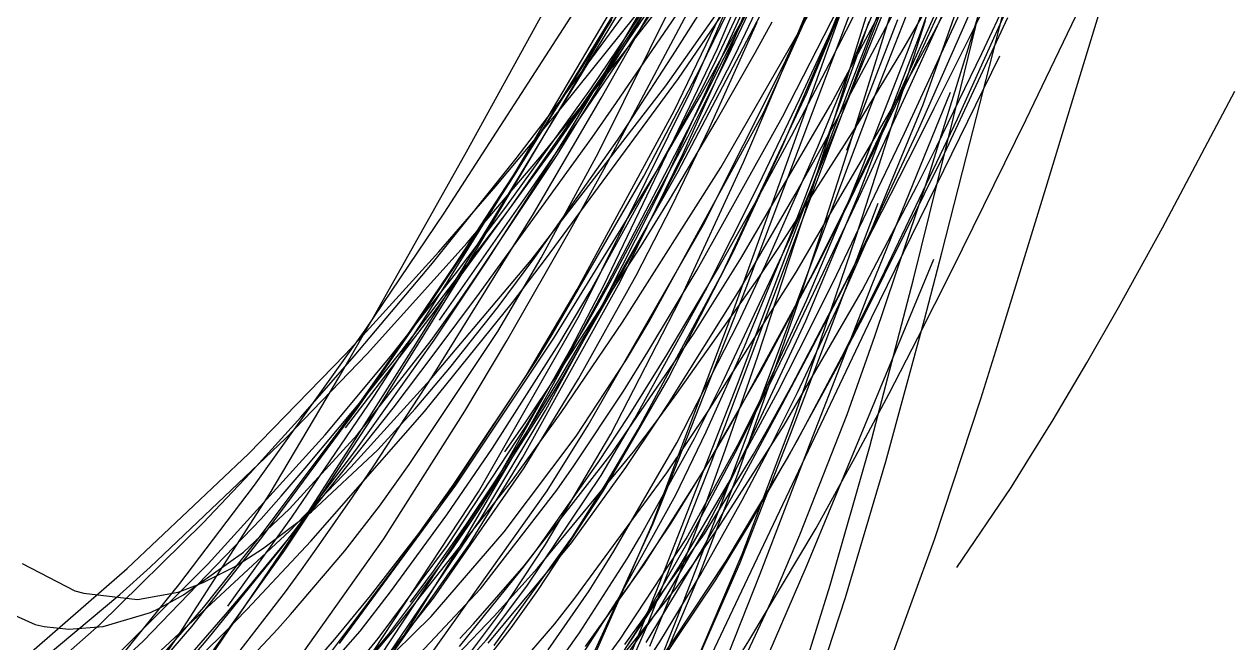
# Model space of a CAD drawing. Header units: metres. Extents: x -233 to 379, y -58 to 1087.
# Drawn here: x -144.1 to -72.3, y 270.5 to 307.2 of the extents above; entities that cross this region are included whole.
import ezdxf

# ---------------------------------------------------------------- set-up
doc = ezdxf.new("R2010")
doc.units = ezdxf.units.M

msp = doc.modelspace()

# ---------------------------------------------------------------- linework, layer by layer
for p, q in [((-102.124, 305.936, -1302.151), (-95.747, 321.496, -1303.21)), ((-103.041, 305.087, -1307.855), (-96.605, 318.847, -1309.596)), ((-94.964, 303.847, -1301.233), (-89.013, 319.163, -1300.561)), ((-109.426, 306.875, -1317.447), (-102.631, 318.271, -1316.03)), ((-96.228, 304.865, -1303.145), (-91.125, 318.174, -1302.812)), ((-93.947, 306.164, -1299.555), (-89.268, 318.164, -1298.96)), ((-90.766, 302.409, -1296.696), (-85.141, 318.189, -1296.6)), ((-109.797, 304.062, -1312.079), (-102.864, 315.923, -1312.406)), ((-103.973, 302.961, -1318.122), (-96.888, 315.767, -1316.682)), ((-101.92, 305.356, -1293.809), (-97.039, 315.667, -1296.301)), ((-101.94, 306.126, -1295.533), (-97.633, 315.255, -1297.817)), ((-93.94, 302.117, -1299.704), (-88.706, 315.488, -1299.006)), ((-90.135, 306.681, -1291.821), (-85.723, 315.067, -1292.125)), ((-108.169, 306.42, -1293.405), (-103.414, 314.537, -1294.931)), ((-97.664, 303.083, -1303.469), (-93.013, 314.355, -1305.013)), ((-94.806, 301.029, -1300.828), (-90.629, 314.346, -1300.157)), ((-91.559, 305.878, -1294.039), (-88.276, 314.853, -1293.746)), ((-88.078, 305.702, -1297.641), (-85.422, 314.509, -1297.053)), ((-83.454, 303.99, -1293.891), (-78.498, 314.334, -1294.43)), ((-109.879, 302.771, -1306.97), (-103.555, 314.013, -1307.828)), ((-97.03, 304.774, -1301.565), (-93.335, 313.841, -1302.774)), ((-92.025, 305.546, -1291.595), (-87.03, 314.168, -1291.905)), ((-99.005, 304.813, -1301.829), (-95.289, 312.978, -1301.764)), ((-94.82, 305.459, -1304.774), (-92.355, 313.401, -1304.599)), ((-90.921, 306.643, -1295.494), (-88.511, 313.349, -1295.2)), ((-109.728, 303.667, -1314.363), (-103.769, 312.483, -1314.526)), ((-102.968, 305.737, -1301.973), (-100.285, 312.125, -1302.321)), ((-92.371, 302.613, -1296.796), (-87.885, 312.598, -1296.582)), ((-112.15, 302.308, -1320.37), (-104.567, 311.781, -1320.872)), ((-111.977, 303.067, -1316.783), (-105.868, 311.389, -1316.955)), ((-105.285, 303.943, -1314.797), (-99.829, 311.95, -1315.373)), ((-97.937, 307.054, -1303.93), (-95.289, 312.004, -1303.561)), ((-91.595, 303.999, -1292.722), (-88.179, 311.49, -1292.887)), ((-87.268, 305.429, -1293.338), (-84.502, 311.363, -1293.273)), ((-117.881, 299.586, -1318.922), (-111.805, 310.648, -1319.193)), ((-111.522, 303.499, -1308.915), (-107.125, 311.276, -1309.281)), ((-110.064, 299.507, -1298.321), (-104.534, 310.627, -1301.198)), ((-108.98, 302.516, -1317.819), (-103.223, 310.913, -1318.515)), ((-105.537, 302.029, -1306.743), (-101.083, 311.283, -1308.224)), ((-96.318, 304.847, -1288.687), (-93.373, 310.65, -1288.827)), ((-110.501, 303.34, -1316.464), (-105.651, 310.516, -1316.654)), ((-97.01, 299.891, -1299.909), (-92.859, 309.953, -1299.187)), ((-96.247, 302.399, -1290.594), (-92.022, 310.282, -1290.76)), ((-88.713, 301.55, -1300.774), (-84.689, 310.517, -1300.576)), ((-110.19, 303.355, -1318.412), (-105.179, 309.77, -1318.565)), ((-109.6, 304.376, -1317.303), (-106.401, 309.274, -1317.434)), ((-106.282, 297.451, -1299.689), (-100.678, 309.682, -1300.783)), ((-106.046, 303.512, -1316.739), (-101.83, 309.486, -1317.412)), ((-104.552, 303.222, -1300.222), (-101.82, 309.519, -1300.378)), ((-104.03, 304.5, -1300.866), (-101.695, 309.265, -1302.049)), ((-96.193, 300.964, -1289.202), (-91.569, 309.625, -1289.772)), ((-90.103, 302.189, -1295.069), (-86.339, 309.728, -1295.554)), ((-88.955, 301.628, -1303.487), (-87.116, 309.147, -1303.341)), ((-109.29, 304.714, -1314.67), (-106.59, 308.704, -1315.208)), ((-104.349, 301.679, -1306.932), (-100.796, 308.733, -1307.504)), ((-99.361, 303.818, -1291.477), (-97.306, 308.796, -1291.42)), ((-91.022, 300.956, -1296.391), (-87.605, 308.69, -1296.577)), ((-90.223, 306.391, -1295.206), (-89.196, 308.662, -1295.222)), ((-81.88, 302.703, -1296.396), (-80.048, 308.67, -1296.552)), ((-119.205, 295.947, -1312.715), (-111.5, 307.864, -1313.612)), ((-115.526, 297.46, -1312.681), (-109.382, 307.834, -1313.31)), ((-108.633, 300.57, -1305.403), (-104.454, 308.406, -1306.201)), ((-105.306, 298.437, -1306.85), (-100.426, 307.728, -1308.297)), ((-100.245, 301.917, -1306.465), (-97.474, 308.062, -1306.968)), ((-99.498, 297.158, -1302.414), (-95.581, 308.005, -1302.197)), ((-99.112, 301.667, -1288.297), (-95.805, 308.125, -1288.543)), ((-96.22, 300.225, -1299.579), (-92.924, 308.388, -1299.296)), ((-91.874, 300.703, -1295.506), (-88.585, 307.813, -1295.392)), ((-88.181, 299.34, -1296.922), (-86.023, 307.752, -1297.376)), ((-115.133, 298.047, -1312.542), (-109.241, 307.431, -1313.235)), ((-113.271, 301.05, -1312.708), (-109.203, 307.651, -1313.159)), ((-105.458, 305.575, -1292.196), (-104.121, 307.694, -1292.742)), ((-103.443, 301.022, -1301.281), (-100.621, 307.286, -1301.837)), ((-102.779, 298.665, -1304.284), (-97.937, 307.054, -1303.93)), ((-100.707, 305.52, -1310.614), (-99.723, 307.303, -1310.376)), ((-98.096, 302.702, -1295.082), (-95.881, 307.483, -1295.037)), ((-94.842, 304.862, -1293.858), (-93.971, 307.334, -1293.816)), ((-94.431, 301.874, -1294.104), (-92.264, 307.45, -1294.063)), ((-93.389, 298.762, -1301.371), (-90.625, 307.387, -1301.144)), ((-89.494, 299.488, -1299.028), (-85.727, 307.577, -1299.081)), ((-114.945, 297.785, -1318.002), (-109.426, 306.875, -1317.447)), ((-112.484, 299.442, -1291.841), (-108.169, 306.42, -1293.405)), ((-94.549, 297.186, -1295.562), (-90.921, 306.643, -1295.494)), ((-92.433, 302.474, -1291.603), (-90.135, 306.681, -1291.821)), ((-91.588, 303.378, -1295.166), (-90.223, 306.391, -1295.206)), ((-109.729, 291.671, -1300.687), (-102.968, 305.737, -1301.973)), ((-108.213, 301.342, -1291.027), (-105.458, 305.575, -1292.196)), ((-105.017, 299.504, -1301.527), (-102.124, 305.936, -1302.151)), ((-102.563, 304.837, -1295.187), (-101.94, 306.126, -1295.533)), ((-99.867, 290.404, -1300.281), (-93.947, 306.164, -1299.555)), ((-94.651, 301.208, -1291.37), (-92.025, 305.546, -1291.595)), ((-94.339, 298.738, -1294.045), (-91.559, 305.878, -1294.039)), ((-90.448, 298.12, -1297.927), (-88.078, 305.702, -1297.641)), ((-106.503, 296.406, -1291.192), (-101.92, 305.356, -1293.809)), ((-104.728, 300.492, -1293.935), (-102.563, 304.837, -1295.187)), ((-103.932, 303.279, -1307.581), (-103.041, 305.087, -1307.855)), ((-103.048, 301.414, -1311.094), (-100.707, 305.52, -1310.614)), ((-101.268, 291.525, -1303.318), (-96.228, 304.865, -1303.145)), ((-96.971, 303.584, -1288.646), (-96.318, 304.847, -1288.687)), ((-95.595, 302.76, -1293.873), (-94.842, 304.862, -1293.858)), ((-95.519, 303.21, -1304.785), (-94.82, 305.459, -1304.774)), ((-93.819, 289.733, -1299.593), (-86.206, 305.292, -1298.723)), ((-89.943, 299.927, -1293.288), (-87.268, 305.429, -1293.338)), ((-115.337, 296.169, -1316.73), (-109.6, 304.376, -1317.303)), ((-112.634, 299.89, -1313.829), (-109.29, 304.714, -1314.67)), ((-107.341, 298.156, -1299.085), (-104.03, 304.5, -1300.866)), ((-103.824, 295.248, -1301.668), (-99.005, 304.813, -1301.829)), ((-99.14, 299.9, -1300.787), (-97.03, 304.774, -1301.565)), ((-118.151, 292.337, -1307.729), (-111.522, 303.499, -1308.915)), ((-114.042, 293.174, -1314.934), (-106.046, 303.512, -1316.739)), ((-113.186, 293.223, -1313.278), (-105.285, 303.943, -1314.797)), ((-111.946, 300.529, -1311.893), (-109.797, 304.062, -1312.079)), ((-111.07, 301.697, -1314.276), (-109.728, 303.667, -1314.363)), ((-100.747, 300.551, -1291.466), (-99.361, 303.818, -1291.477)), ((-100.315, 289.695, -1301.803), (-94.964, 303.847, -1301.233)), ((-98.573, 300.544, -1288.521), (-96.971, 303.584, -1288.646)), ((-95.07, 296.784, -1292.403), (-91.595, 303.999, -1292.722)), ((-84.647, 301.514, -1293.741), (-83.454, 303.99, -1293.891)), ((-115.548, 296.318, -1315.99), (-110.501, 303.34, -1316.464)), ((-114.934, 299.191, -1316.533), (-111.977, 303.067, -1316.783)), ((-113.905, 295.908, -1306.124), (-109.879, 302.771, -1306.97)), ((-113.524, 299.256, -1318.153), (-110.19, 303.355, -1318.412)), ((-111.172, 289.892, -1299.475), (-104.552, 303.222, -1300.222)), ((-110.54, 291.313, -1305.199), (-103.932, 303.279, -1307.581)), ((-106.536, 298.527, -1318.421), (-103.973, 302.961, -1318.122)), ((-102.668, 292.414, -1301.483), (-97.664, 303.083, -1303.469)), ((-100.512, 297.659, -1295.006), (-98.096, 302.702, -1295.082)), ((-96.732, 299.659, -1293.856), (-95.595, 302.76, -1293.873)), ((-96.517, 300.016, -1304.758), (-95.519, 303.21, -1304.785)), ((-94.596, 296.822, -1295.01), (-91.588, 303.378, -1295.166)), ((-93.796, 291.718, -1300.168), (-89.143, 303.135, -1299.776)), ((-83.464, 297.491, -1296.157), (-81.88, 302.703, -1296.396)), ((-76.546, 295.093, -1300.923), (-72.245, 303.193, -1301.391)), ((-116.13, 297.566, -1319.862), (-112.15, 302.308, -1320.37)), ((-111.31, 291.42, -1304.516), (-105.537, 302.029, -1306.743)), ((-110.421, 300.449, -1317.585), (-108.98, 302.516, -1317.819)), ((-101.59, 293.259, -1290.167), (-96.247, 302.399, -1290.594)), ((-98.3, 292.443, -1290.851), (-92.433, 302.474, -1291.603)), ((-96.449, 295.507, -1300.05), (-93.94, 302.117, -1299.704)), ((-94.937, 297.189, -1296.769), (-92.371, 302.613, -1296.796)), ((-94.187, 294.105, -1296.719), (-90.766, 302.409, -1296.696)), ((-91.139, 300.119, -1294.921), (-90.103, 302.189, -1295.069)), ((-114.219, 297.116, -1313.953), (-111.07, 301.697, -1314.276)), ((-108.914, 300.281, -1290.725), (-108.213, 301.342, -1291.027)), ((-107.03, 289.524, -1304.568), (-100.245, 301.917, -1306.465)), ((-105.89, 298.659, -1306.633), (-104.349, 301.679, -1306.932)), ((-105.828, 296.739, -1311.544), (-103.048, 301.414, -1311.094)), ((-104.182, 292.585, -1287.735), (-99.112, 301.667, -1288.297)), ((-95.3, 299.696, -1294.092), (-94.431, 301.874, -1294.104)), ((-93.24, 292.096, -1300.537), (-88.713, 301.55, -1300.774)), ((-91.329, 292.04, -1303.412), (-88.955, 301.628, -1303.487)), ((-89.06, 292.56, -1293.084), (-84.647, 301.514, -1293.741)), ((-114.295, 299.42, -1312.562), (-113.271, 301.05, -1312.708)), ((-113.55, 297.947, -1311.725), (-111.946, 300.529, -1311.893)), ((-109.705, 298.596, -1305.167), (-108.633, 300.57, -1305.403)), ((-105.67, 296.402, -1300.775), (-103.443, 301.022, -1301.281)), ((-101.426, 298.978, -1291.447), (-100.747, 300.551, -1291.466)), ((-100.581, 296.845, -1288.328), (-98.573, 300.544, -1288.521)), ((-99.332, 293.924, -1290.86), (-94.651, 301.208, -1291.37)), ((-96.992, 299.503, -1289.09), (-96.193, 300.964, -1289.202)), ((-96.526, 295.663, -1301.058), (-94.806, 301.029, -1300.828)), ((-95.895, 292.31, -1295.48), (-91.874, 300.703, -1295.506)), ((-93.445, 295.757, -1296.164), (-91.022, 300.956, -1296.391)), ((-119.851, 289.997, -1311.396), (-112.634, 299.89, -1313.829)), ((-117.117, 291.199, -1315.968), (-110.421, 300.449, -1317.585)), ((-113.82, 293.322, -1288.572), (-108.914, 300.281, -1290.725)), ((-109.368, 291.82, -1291.101), (-104.728, 300.492, -1293.935)), ((-102.05, 293.634, -1299.623), (-99.14, 299.9, -1300.787)), ((-100.102, 292.934, -1300.148), (-97.01, 299.891, -1299.909)), ((-97.618, 296.524, -1304.672), (-96.517, 300.016, -1304.758)), ((-97.461, 297.259, -1299.62), (-96.22, 300.225, -1299.579)), ((-95.787, 290.988, -1294.161), (-91.139, 300.119, -1294.921)), ((-91.107, 297.596, -1293.242), (-89.943, 299.927, -1293.288)), ((-123.35, 289.872, -1318.093), (-117.881, 299.586, -1318.922)), ((-119.897, 292.985, -1315.806), (-114.934, 299.191, -1316.533)), ((-118.53, 292.932, -1311.724), (-114.295, 299.42, -1312.562)), ((-117.835, 294.185, -1317.614), (-113.524, 299.256, -1318.153)), ((-117.264, 292.251, -1289.98), (-112.484, 299.442, -1291.841)), ((-113.454, 293.306, -1296.476), (-110.064, 299.507, -1298.321)), ((-108.753, 291.878, -1300.596), (-105.017, 299.504, -1301.527)), ((-98.357, 297.055, -1288.882), (-96.992, 299.503, -1289.09)), ((-97.756, 296.941, -1293.805), (-96.732, 299.659, -1293.856)), ((-94.245, 289.923, -1298.512), (-89.494, 299.488, -1299.028)), ((-89.657, 293.593, -1296.518), (-88.181, 299.34, -1296.922)), ((-112.694, 288.545, -1318.493), (-106.536, 298.527, -1318.421)), ((-111.7, 294.987, -1304.672), (-109.705, 298.596, -1305.167)), ((-110.825, 288.714, -1304.874), (-105.306, 298.437, -1306.85)), ((-109.468, 291.821, -1305.785), (-105.89, 298.659, -1306.633)), ((-108.614, 289.477, -1304.35), (-102.779, 298.665, -1304.284)), ((-105.211, 290.793, -1291.135), (-101.426, 298.978, -1291.447)), ((-95.066, 296.928, -1294.022), (-94.339, 298.738, -1294.045)), ((-94.747, 294.593, -1301.389), (-93.389, 298.762, -1301.371)), ((-117.42, 293.758, -1318.107), (-114.945, 297.785, -1318.002)), ((-117.188, 294.872, -1312.211), (-115.133, 298.047, -1312.542)), ((-116.628, 293.161, -1311.325), (-113.55, 297.947, -1311.725)), ((-112.795, 288.746, -1296.003), (-107.341, 298.156, -1299.085)), ((-103.689, 291.367, -1294.733), (-100.512, 297.659, -1295.006)), ((-93.626, 288.645, -1297.968), (-90.448, 298.12, -1297.927)), ((-120.05, 290.199, -1311.883), (-115.526, 297.46, -1312.681)), ((-119.526, 293.662, -1319.283), (-116.13, 297.566, -1319.862)), ((-119.473, 289.611, -1313.074), (-114.219, 297.116, -1313.953)), ((-110.173, 289.765, -1298.803), (-106.282, 297.451, -1299.689)), ((-102, 290.233, -1302.505), (-99.498, 297.158, -1302.414)), ((-101.663, 291.387, -1288.31), (-98.357, 297.055, -1288.882)), ((-98.697, 294.383, -1299.62), (-97.461, 297.259, -1299.62)), ((-98.692, 294.519, -1293.73), (-97.756, 296.941, -1293.805)), ((-97.731, 289.565, -1295.35), (-94.549, 297.186, -1295.562)), ((-97.695, 290.764, -1293.804), (-95.066, 296.928, -1294.022)), ((-95.731, 295.549, -1296.744), (-94.937, 297.189, -1296.769)), ((-94.388, 291.357, -1293.011), (-91.107, 297.596, -1293.242)), ((-86.445, 287.78, -1295.438), (-83.464, 297.491, -1296.157)), ((-118.531, 292.348, -1315.608), (-115.548, 296.318, -1315.99)), ((-107.797, 292.252, -1300.246), (-105.67, 296.402, -1300.775)), ((-107.602, 294.334, -1290.545), (-106.503, 296.406, -1291.192)), ((-107.527, 293.967, -1311.77), (-105.828, 296.739, -1311.544)), ((-102.968, 292.615, -1288.054), (-100.581, 296.845, -1288.328)), ((-100.586, 287.472, -1304.128), (-97.618, 296.524, -1304.672)), ((-98.631, 282.828, -1301.36), (-93.431, 296.555, -1300.627)), ((-98.611, 288.383, -1294.699), (-94.596, 296.822, -1295.01)), ((-95.859, 295.185, -1292.319), (-95.07, 296.784, -1292.403)), ((-123.896, 289.008, -1311.841), (-119.205, 295.947, -1312.715)), ((-121.754, 287.752, -1315.697), (-115.337, 296.169, -1316.73)), ((-119.926, 286.238, -1304.404), (-113.905, 295.908, -1306.124)), ((-98.376, 290.053, -1301.264), (-96.526, 295.663, -1301.058)), ((-97.886, 291.671, -1300.252), (-96.449, 295.507, -1300.05)), ((-96.293, 294.403, -1296.721), (-95.731, 295.549, -1296.744)), ((-94.938, 292.675, -1295.993), (-93.445, 295.757, -1296.164)), ((-120.378, 290.089, -1311.573), (-117.188, 294.872, -1312.211)), ((-115.49, 288.384, -1303.565), (-111.7, 294.987, -1304.672)), ((-110.661, 283.379, -1301.045), (-103.824, 295.248, -1301.668)), ((-96.981, 292.959, -1292.187), (-95.859, 295.185, -1292.319)), ((-79.167, 290.353, -1300.579), (-76.546, 295.093, -1300.923)), ((-123.788, 287.607, -1316.503), (-117.835, 294.185, -1317.614)), ((-109.134, 291.52, -1289.628), (-107.602, 294.334, -1290.545)), ((-102.697, 285.864, -1299.304), (-98.697, 294.383, -1299.62)), ((-101.375, 288.036, -1293.359), (-98.692, 294.519, -1293.73)), ((-97.755, 285.773, -1301.139), (-94.747, 294.593, -1301.389)), ((-97.303, 292.379, -1296.665), (-96.293, 294.403, -1296.721)), ((-95.75, 290.558, -1296.724), (-94.187, 294.105, -1296.719)), ((-124.031, 288.702, -1318.289), (-119.526, 293.662, -1319.283)), ((-119.798, 289.927, -1318.106), (-117.42, 293.758, -1318.107)), ((-116, 290.397, -1287.619), (-113.82, 293.322, -1288.572)), ((-112.47, 286.375, -1312.17), (-107.527, 293.967, -1311.77)), ((-105.91, 286.122, -1297.981), (-102.05, 293.634, -1299.623)), ((-100.479, 292.193, -1290.724), (-99.332, 293.924, -1290.86)), ((-90.681, 289.647, -1296.199), (-89.657, 293.593, -1296.518)), ((-124.55, 287.458, -1314.841), (-119.897, 292.985, -1315.806)), ((-121.219, 288.956, -1311.07), (-118.53, 292.932, -1311.724)), ((-120.042, 286.067, -1313.295), (-114.042, 293.174, -1314.934)), ((-119.804, 288.425, -1310.832), (-116.628, 293.161, -1311.325)), ((-116.022, 288.932, -1295.06), (-113.454, 293.306, -1296.476)), ((-115.154, 290.655, -1312.829), (-113.186, 293.223, -1313.278)), ((-105.978, 287.555, -1287.654), (-102.968, 292.615, -1288.054)), ((-104.356, 288.825, -1289.89), (-101.59, 293.259, -1290.167)), ((-101.747, 289.416, -1300.191), (-100.102, 292.934, -1300.148)), ((-100.402, 286.547, -1291.718), (-96.981, 292.959, -1292.187)), ((-98.548, 285.769, -1295.484), (-94.938, 292.675, -1295.993)), ((-96.118, 278.756, -1303.472), (-90.133, 293.224, -1302.261)), ((-123.391, 283.965, -1306.389), (-118.151, 292.337, -1307.729)), ((-122.401, 287.442, -1314.988), (-118.531, 292.348, -1315.608)), ((-118.479, 290.493, -1289.498), (-117.264, 292.251, -1289.98)), ((-111.219, 286.123, -1299.319), (-107.797, 292.252, -1300.246)), ((-107.691, 283.142, -1299.335), (-102.668, 292.414, -1301.483)), ((-107.105, 287.715, -1287.355), (-104.182, 292.585, -1287.735)), ((-105.38, 285.254, -1290.074), (-100.479, 292.193, -1290.724)), ((-103.535, 284.197, -1290.052), (-98.3, 292.443, -1290.851)), ((-101.608, 284.434, -1296.259), (-97.303, 292.379, -1296.665)), ((-97.529, 289.003, -1295.436), (-95.895, 292.31, -1295.48)), ((-95.594, 287.431, -1300.283), (-93.24, 292.096, -1300.537)), ((-93.927, 282.101, -1303.043), (-91.329, 292.04, -1303.412)), ((-91.085, 288.549, -1292.758), (-89.06, 292.56, -1293.084)), ((-119.793, 287.606, -1315.186), (-117.117, 291.199, -1315.968)), ((-114.539, 281.471, -1298.959), (-108.753, 291.878, -1300.596)), ((-114.321, 286.332, -1303.292), (-111.31, 291.42, -1304.516)), ((-112.716, 285.821, -1304.881), (-109.468, 291.821, -1305.785)), ((-112.394, 288.178, -1304.491), (-110.54, 291.313, -1305.199)), ((-112.245, 286.111, -1287.736), (-109.134, 291.52, -1289.628)), ((-111.661, 287.94, -1300.269), (-109.729, 291.671, -1300.687)), ((-110.671, 289.48, -1290.29), (-109.368, 291.82, -1291.101)), ((-107.887, 283.762, -1294.143), (-103.689, 291.367, -1294.733)), ((-106.033, 279.412, -1303.292), (-101.268, 291.525, -1303.318)), ((-105.889, 284.663, -1287.494), (-101.663, 291.387, -1288.31)), ((-102.6, 279.08, -1300.933), (-97.886, 291.671, -1300.252)), ((-99.009, 283.37, -1292.538), (-94.388, 291.357, -1293.011)), ((-97.31, 282.706, -1300.537), (-93.796, 291.718, -1300.168)), ((-120.381, 284.182, -1311.429), (-115.154, 290.655, -1312.829)), ((-119.972, 288.397, -1288.9), (-118.479, 290.493, -1289.498)), ((-109.317, 282.845, -1290.559), (-105.211, 290.793, -1291.135)), ((-100.188, 285.377, -1293.472), (-97.695, 290.764, -1293.804)), ((-98.226, 285.319, -1296.723), (-95.75, 290.558, -1296.724)), ((-97.295, 288.077, -1293.9), (-95.787, 290.988, -1294.161)), ((-125.454, 286.209, -1317.656), (-123.35, 289.872, -1318.093)), ((-125.066, 283.221, -1309.292), (-119.851, 289.997, -1311.396)), ((-124.347, 284.379, -1310.598), (-120.378, 290.089, -1311.573)), ((-123.36, 285.089, -1311.139), (-120.05, 290.199, -1311.883)), ((-121.021, 287.97, -1318.073), (-119.798, 289.927, -1318.106)), ((-118.871, 286.782, -1286.39), (-116, 290.397, -1287.619)), ((-117.164, 279.415, -1298.529), (-111.172, 289.892, -1299.475)), ((-113.193, 284.238, -1298.061), (-110.173, 289.765, -1298.803)), ((-106.859, 277.476, -1302.496), (-102, 290.233, -1302.505)), ((-103.415, 280.976, -1300.701), (-99.867, 290.404, -1300.281)), ((-101.764, 280.469, -1301.516), (-98.376, 290.053, -1301.264)), ((-97.953, 281.076, -1300.155), (-93.819, 289.733, -1299.593)), ((-95.859, 286.807, -1298.268), (-94.245, 289.923, -1298.512)), ((-81.049, 287.064, -1300.309), (-79.167, 290.353, -1300.579)), ((-130.477, 279.817, -1310.158), (-123.896, 289.008, -1311.841)), ((-114.346, 283.288, -1287.987), (-110.671, 289.48, -1290.29)), ((-112.257, 284.131, -1304.262), (-108.614, 289.477, -1304.35)), ((-108.386, 287.269, -1304.144), (-107.03, 289.524, -1304.568)), ((-105.385, 282.319, -1300.04), (-101.747, 289.416, -1300.191)), ((-101.782, 285.812, -1301.956), (-100.315, 289.695, -1301.803)), ((-101.207, 282.099, -1294.878), (-97.731, 289.565, -1295.35)), ((-92.969, 281.22, -1295.386), (-90.681, 289.647, -1296.199)), ((-125.092, 287.558, -1318.031), (-124.031, 288.702, -1318.289)), ((-124.491, 284.297, -1310.134), (-121.219, 288.956, -1311.07)), ((-124.454, 281.889, -1309.973), (-119.804, 288.425, -1310.832)), ((-124.347, 282.817, -1287.161), (-119.972, 288.397, -1288.9)), ((-121.28, 281.041, -1292.202), (-116.022, 288.932, -1295.06)), ((-118.518, 279.811, -1317.966), (-112.694, 288.545, -1318.493)), ((-117.981, 284.196, -1302.753), (-115.49, 288.384, -1303.565)), ((-113.735, 287.199, -1295.467), (-112.795, 288.746, -1296.003)), ((-112.276, 286.264, -1304.321), (-110.825, 288.714, -1304.874)), ((-109.219, 281.722, -1289.324), (-104.356, 288.825, -1289.89)), ((-99.887, 285.77, -1294.588), (-98.611, 288.383, -1294.699)), ((-99.394, 285.346, -1295.36), (-97.529, 289.003, -1295.436)), ((-95.28, 284.011, -1297.883), (-93.626, 288.645, -1297.968)), ((-92.786, 285.251, -1292.474), (-91.085, 288.549, -1292.758)), ((-128.624, 282.576, -1315.332), (-123.788, 287.607, -1316.503)), ((-124.624, 282.299, -1317.783), (-121.021, 287.97, -1318.073)), ((-123.613, 285.416, -1315.348), (-121.754, 287.752, -1315.697)), ((-122.244, 284.384, -1314.389), (-119.793, 287.606, -1315.186)), ((-116.335, 282.008, -1302.933), (-112.394, 288.178, -1304.491)), ((-116.121, 280.068, -1299.195), (-111.661, 287.94, -1300.269)), ((-108.553, 285.399, -1287.156), (-107.105, 287.715, -1287.355)), ((-103.652, 282.967, -1292.924), (-101.375, 288.036, -1293.359)), ((-99.312, 284.256, -1293.539), (-97.295, 288.077, -1293.9)), ((-87.332, 284.935, -1295.187), (-86.445, 287.78, -1295.438)), ((-130.825, 281.677, -1316.329), (-125.092, 287.558, -1318.031)), ((-127.723, 283.839, -1314.043), (-124.55, 287.458, -1314.841)), ((-126.267, 282.792, -1314.244), (-122.401, 287.442, -1314.988)), ((-118.662, 279.812, -1292.649), (-113.735, 287.199, -1295.467)), ((-111.374, 282.719, -1303.141), (-108.386, 287.269, -1304.144)), ((-108.267, 283.894, -1287.322), (-105.978, 287.555, -1287.654)), ((-102.51, 281.897, -1303.617), (-100.586, 287.472, -1304.128)), ((-98.225, 282.487, -1299.889), (-95.594, 287.431, -1300.283)), ((-83.048, 283.696, -1300.002), (-81.049, 287.064, -1300.309)), ((-129.545, 279.334, -1316.527), (-125.454, 286.209, -1317.656)), ((-123.391, 280.964, -1303.243), (-119.926, 286.238, -1304.404)), ((-120.937, 284.342, -1285.534), (-118.871, 286.782, -1286.39)), ((-119.572, 278.344, -1301.098), (-114.321, 286.332, -1303.292)), ((-114.405, 283.516, -1312.268), (-112.47, 286.375, -1312.17)), ((-113.771, 283.812, -1303.734), (-112.276, 286.264, -1304.321)), ((-103.739, 280.765, -1291.209), (-100.402, 286.547, -1291.718)), ((-98.808, 281.42, -1297.705), (-95.859, 286.807, -1298.268)), ((-127.463, 280.816, -1314.517), (-123.613, 285.416, -1315.348)), ((-124.757, 280.869, -1311.865), (-120.042, 286.067, -1313.295)), ((-114.459, 282.687, -1304.356), (-112.716, 285.821, -1304.881)), ((-114.452, 280.83, -1298.39), (-111.219, 286.123, -1299.319)), ((-113.222, 284.467, -1287.14), (-112.245, 286.111, -1287.736)), ((-109.765, 279.456, -1296.301), (-105.91, 286.122, -1297.981)), ((-106.611, 273.472, -1302.432), (-101.782, 285.812, -1301.956)), ((-104.349, 282.577, -1299.097), (-102.697, 285.864, -1299.304)), ((-101.925, 281.726, -1294.395), (-99.887, 285.77, -1294.588)), ((-99.912, 283.295, -1295.275), (-98.548, 285.769, -1295.484)), ((-98.407, 283.914, -1301.057), (-97.755, 285.773, -1301.139)), ((-128.262, 277.911, -1309.772), (-123.36, 285.089, -1311.139)), ((-111.515, 280.956, -1286.729), (-108.553, 285.399, -1287.156)), ((-106.558, 283.646, -1289.91), (-105.38, 285.254, -1290.074)), ((-102.345, 279.904, -1295.193), (-99.394, 285.346, -1295.36)), ((-101.682, 282.344, -1293.229), (-100.188, 285.377, -1293.472)), ((-99.768, 282.227, -1296.718), (-98.226, 285.319, -1296.723)), ((-94.792, 281.468, -1292.13), (-92.786, 285.251, -1292.474)), ((-90.083, 276.58, -1294.285), (-87.332, 284.935, -1295.187)), ((-130.239, 276.649, -1308.141), (-124.491, 284.297, -1310.134)), ((-130.03, 276.704, -1308.88), (-124.347, 284.379, -1310.598)), ((-127.127, 278.217, -1312.548), (-122.244, 284.384, -1314.389)), ((-127.126, 276.492, -1309.29), (-120.381, 284.182, -1311.429)), ((-123.151, 281.912, -1284.658), (-120.937, 284.342, -1285.534)), ((-122.786, 276.632, -1300.995), (-117.981, 284.196, -1302.753)), ((-117.202, 278.256, -1284.737), (-113.222, 284.467, -1287.14)), ((-117.039, 277.786, -1297.063), (-113.193, 284.238, -1298.061)), ((-115.141, 280.111, -1304.131), (-112.257, 284.131, -1304.262)), ((-106.538, 283.663, -1287.364), (-105.889, 284.663, -1287.494)), ((-105.99, 280.532, -1289.653), (-103.535, 284.197, -1290.052)), ((-102.339, 283.14, -1296.179), (-101.608, 284.434, -1296.259)), ((-101.02, 281.092, -1293.228), (-99.312, 284.256, -1293.539)), ((-98.091, 276.863, -1297.556), (-95.28, 284.011, -1297.883)), ((-129.809, 281.527, -1313.458), (-127.723, 283.839, -1314.043)), ((-127.325, 277.967, -1305.176), (-123.391, 283.965, -1306.389)), ((-118.998, 276.23, -1285.127), (-114.346, 283.288, -1287.987)), ((-116.122, 280.128, -1302.778), (-113.771, 283.812, -1303.734)), ((-115.603, 281.78, -1312.311), (-114.405, 283.516, -1312.268)), ((-113.081, 279.481, -1300.755), (-110.661, 283.379, -1301.045)), ((-110.058, 281.15, -1287.049), (-108.267, 283.894, -1287.322)), ((-109.888, 280.377, -1293.808), (-107.887, 283.762, -1294.143)), ((-108.415, 280.868, -1286.982), (-106.538, 283.663, -1287.364)), ((-107.953, 281.789, -1289.713), (-106.558, 283.646, -1289.91)), ((-102.836, 277.423, -1292.08), (-99.009, 283.37, -1292.538)), ((-101.51, 275.72, -1300.449), (-98.407, 283.914, -1301.057)), ((-100.845, 281.653, -1295.127), (-99.912, 283.295, -1295.275)), ((-84.537, 281.27, -1299.765), (-83.048, 283.696, -1300.002)), ((-136.675, 274.936, -1312.74), (-128.624, 282.576, -1315.332)), ((-133.214, 275.145, -1312.571), (-126.267, 282.792, -1314.244)), ((-128.382, 278.396, -1285.639), (-124.347, 282.817, -1287.161)), ((-115.638, 277.032, -1301.601), (-111.374, 282.719, -1303.141)), ((-115.342, 281.123, -1304.081), (-114.459, 282.687, -1304.356)), ((-113.184, 276.279, -1289.862), (-109.317, 282.845, -1290.559)), ((-109.573, 279.944, -1298.518), (-107.691, 283.142, -1299.335)), ((-107.593, 276.728, -1298.534), (-104.349, 282.577, -1299.097)), ((-105.451, 279.244, -1292.517), (-103.652, 282.967, -1292.924)), ((-103.165, 281.71, -1296.083), (-102.339, 283.14, -1296.179)), ((-101.643, 275.152, -1301.761), (-98.631, 282.828, -1301.36)), ((-100.447, 274.54, -1300.928), (-97.31, 282.706, -1300.537)), ((-128.904, 276.031, -1309.03), (-124.454, 281.889, -1309.973)), ((-127.885, 277.278, -1317.327), (-124.624, 282.299, -1317.783)), ((-127.088, 278.231, -1283.279), (-123.151, 281.912, -1284.658)), ((-119.043, 278.047, -1301.843), (-116.335, 282.008, -1302.933)), ((-109.125, 275.896, -1299.644), (-105.385, 282.319, -1300.04)), ((-104.825, 276.634, -1292.607), (-101.682, 282.344, -1293.229)), ((-104.147, 277.401, -1303.093), (-102.51, 281.897, -1303.617)), ((-102.27, 279.948, -1294.703), (-101.207, 282.099, -1294.878)), ((-101.505, 278.917, -1296.709), (-99.768, 282.227, -1296.718)), ((-101.039, 277.546, -1299.366), (-98.225, 282.487, -1299.889)), ((-96.291, 273.867, -1302.52), (-93.927, 282.101, -1303.043)), ((-138.022, 274.867, -1313.579), (-130.825, 281.677, -1316.329)), ((-130.728, 280.524, -1313.188), (-129.809, 281.527, -1313.458)), ((-117.86, 276.815, -1303.252), (-115.342, 281.123, -1304.081)), ((-117.694, 276.307, -1298.014), (-114.539, 281.471, -1298.959)), ((-114.456, 275.023, -1288.67), (-109.219, 281.722, -1289.324)), ((-113.806, 275.861, -1286.457), (-110.058, 281.15, -1287.049)), ((-113.667, 274.889, -1288.873), (-107.953, 281.789, -1289.713)), ((-105.723, 277.558, -1295.753), (-103.165, 281.71, -1296.083)), ((-104.78, 276.373, -1294.112), (-101.925, 281.726, -1294.395)), ((-103.751, 276.916, -1294.646), (-100.845, 281.653, -1295.127)), ((-102.459, 275.319, -1296.861), (-98.808, 281.42, -1297.705)), ((-97.116, 277.252, -1291.727), (-94.792, 281.468, -1292.13)), ((-95.378, 273.148, -1294.482), (-92.969, 281.22, -1295.386)), ((-85.541, 279.677, -1299.602), (-84.537, 281.27, -1299.765)), ((-133.51, 277.575, -1312.291), (-130.728, 280.524, -1313.188)), ((-128.889, 279.165, -1314.185), (-127.463, 280.816, -1314.517)), ((-128.395, 277.088, -1310.686), (-124.757, 280.869, -1311.865)), ((-124.654, 279.093, -1302.795), (-123.391, 280.964, -1303.243)), ((-122.016, 279.998, -1291.807), (-121.28, 281.041, -1292.202)), ((-119.837, 273.094, -1296.786), (-114.452, 280.83, -1298.39)), ((-112.518, 279.51, -1286.582), (-111.515, 280.956, -1286.729)), ((-111.648, 276.389, -1286.312), (-108.415, 280.868, -1286.982)), ((-111.446, 273.109, -1288.729), (-105.99, 280.532, -1289.653)), ((-107.338, 275.105, -1290.636), (-103.739, 280.765, -1291.209)), ((-107.173, 271.414, -1301.122), (-103.415, 280.976, -1300.701)), ((-104.142, 274.251, -1301.616), (-101.764, 280.469, -1301.516)), ((-101.734, 279.788, -1293.098), (-101.02, 281.092, -1293.228)), ((-101.169, 274.286, -1300.648), (-97.953, 281.076, -1300.155)), ((-134.963, 273.893, -1308.775), (-130.477, 279.817, -1310.158)), ((-125.412, 270.408, -1316.663), (-118.518, 279.811, -1317.966)), ((-123.055, 278.567, -1291.254), (-122.016, 279.998, -1291.807)), ((-123.011, 269.632, -1297.345), (-116.121, 280.068, -1299.195)), ((-122.273, 271.113, -1303.583), (-115.141, 280.111, -1304.131)), ((-120.714, 276.95, -1291.484), (-118.662, 279.812, -1292.649)), ((-117.916, 277.444, -1302.032), (-116.122, 280.128, -1302.778)), ((-114.289, 273.82, -1292.967), (-109.888, 280.377, -1293.808)), ((-111.579, 276.748, -1297.645), (-109.573, 279.944, -1298.518)), ((-105.136, 275.166, -1295.008), (-102.345, 279.904, -1295.193)), ((-103.993, 275.794, -1292.688), (-101.734, 279.788, -1293.098)), ((-103.595, 277.399, -1294.461), (-102.27, 279.948, -1294.703)), ((-88.753, 274.924, -1299.069), (-85.541, 279.677, -1299.602)), ((-135.074, 270.744, -1314.477), (-129.545, 279.334, -1316.527)), ((-130.079, 277.813, -1313.896), (-128.889, 279.165, -1314.185)), ((-126.664, 276.205, -1302.044), (-124.654, 279.093, -1302.795)), ((-123.359, 270.018, -1297.348), (-117.164, 279.415, -1298.529)), ((-120.946, 268.454, -1299.45), (-113.081, 279.481, -1300.755)), ((-117.056, 273.663, -1285.917), (-112.518, 279.51, -1286.582)), ((-113.653, 273.558, -1294.615), (-109.765, 279.456, -1296.301)), ((-108.903, 272.982, -1291.597), (-105.451, 279.244, -1292.517)), ((-106.792, 277.534, -1303.275), (-106.033, 279.412, -1303.292)), ((-105.349, 271.981, -1301.326), (-102.6, 279.08, -1300.933)), ((-131.128, 275.838, -1284.679), (-128.382, 278.396, -1285.639)), ((-129.985, 276.031, -1282.423), (-127.088, 278.231, -1283.279)), ((-125.881, 269.964, -1298.484), (-119.572, 278.344, -1301.098)), ((-125.095, 275.916, -1290.189), (-123.055, 278.567, -1291.254)), ((-117.798, 277.359, -1284.38), (-117.202, 278.256, -1284.737)), ((-103.973, 274.517, -1296.686), (-101.505, 278.917, -1296.709)), ((-97.644, 275.089, -1303.79), (-96.118, 278.756, -1303.472)), ((-139.666, 271.527, -1309.93), (-133.51, 277.575, -1312.291)), ((-137.084, 270.541, -1311.887), (-130.079, 277.813, -1313.896)), ((-132.061, 272.635, -1308.541), (-128.262, 277.911, -1309.772)), ((-131.106, 273.42, -1310.863), (-127.127, 278.217, -1312.548)), ((-128.676, 275.958, -1304.727), (-127.325, 277.967, -1305.176)), ((-122.83, 269.283, -1295.501), (-117.039, 277.786, -1297.063)), ((-122.399, 273.48, -1300.487), (-119.043, 278.047, -1301.843)), ((-112.788, 264.466, -1302.894), (-106.792, 277.534, -1303.275)), ((-108.232, 273.818, -1295.405), (-105.723, 277.558, -1295.753)), ((-103.072, 274.187, -1298.938), (-101.039, 277.546, -1299.366)), ((-136.315, 269.745, -1307.877), (-128.395, 277.088, -1310.686)), ((-133.035, 269.673, -1316.172), (-127.885, 277.278, -1317.327)), ((-123.581, 273.238, -1289.883), (-120.714, 276.95, -1291.484)), ((-121.592, 270.871, -1301.954), (-117.86, 276.815, -1303.252)), ((-119.982, 272.016, -1299.955), (-115.638, 277.032, -1301.601)), ((-119.843, 274.709, -1301.219), (-117.916, 277.444, -1302.032)), ((-118.827, 275.851, -1283.77), (-117.798, 277.359, -1284.38)), ((-112.362, 264.994, -1302.195), (-106.859, 277.476, -1302.496)), ((-108.478, 270.346, -1293.866), (-103.751, 276.916, -1294.646)), ((-106.42, 272.515, -1293.864), (-103.595, 277.399, -1294.461)), ((-105.536, 273.79, -1302.595), (-104.147, 277.401, -1303.093)), ((-104.404, 275.139, -1291.884), (-102.836, 277.423, -1292.08)), ((-101.107, 270.567, -1291.056), (-97.116, 277.252, -1291.727)), ((-99.478, 273.603, -1297.343), (-98.091, 276.863, -1297.556)), ((-134.192, 271.423, -1307.437), (-130.03, 276.704, -1308.88)), ((-133.482, 272.574, -1306.882), (-130.239, 276.649, -1308.141)), ((-130.908, 272.457, -1307.973), (-127.126, 276.492, -1309.29)), ((-128.046, 269.201, -1298.901), (-122.786, 276.632, -1300.995)), ((-127.671, 274.792, -1301.655), (-126.664, 276.205, -1302.044)), ((-124.453, 266.773, -1295.912), (-117.694, 276.307, -1298.014)), ((-123.121, 270.715, -1282.724), (-118.998, 276.23, -1285.127)), ((-116.583, 270.434, -1285.312), (-111.648, 276.389, -1286.312)), ((-116.244, 270.295, -1295.66), (-111.579, 276.748, -1297.645)), ((-115.796, 272.325, -1289.339), (-113.184, 276.279, -1289.862)), ((-108.75, 270.669, -1291.709), (-104.825, 276.634, -1292.607)), ((-108.321, 275.483, -1298.393), (-107.593, 276.728, -1298.534)), ((-107.065, 272.355, -1293.885), (-104.78, 276.373, -1294.112)), ((-92.733, 269.308, -1293.359), (-90.083, 276.58, -1294.285)), ((-134.689, 273.309, -1283.606), (-131.128, 275.838, -1284.679)), ((-133.539, 269.129, -1302.91), (-128.676, 275.958, -1304.727)), ((-133.227, 270.711, -1308.011), (-128.904, 276.031, -1309.03)), ((-131.663, 274.971, -1281.997), (-129.985, 276.031, -1282.423)), ((-128.322, 272.131, -1288.578), (-125.095, 275.916, -1290.189)), ((-122.509, 270.943, -1281.684), (-118.827, 275.851, -1283.77)), ((-114.564, 274.835, -1286.337), (-113.806, 275.861, -1286.457)), ((-111.173, 271.053, -1297.761), (-108.321, 275.483, -1298.393)), ((-109.703, 274.954, -1299.571), (-109.125, 275.896, -1299.644)), ((-107.21, 270.464, -1292.13), (-103.993, 275.794, -1292.688)), ((-104.472, 268.793, -1299.681), (-101.51, 275.72, -1300.449)), ((-144.272, 275.169, -1281.5), (-141.145, 273.535, -1281.117)), ((-143.85, 269.802, -1310.855), (-138.022, 274.867, -1313.579)), ((-139.144, 269.221, -1310.852), (-133.214, 275.145, -1312.571)), ((-138.461, 273.319, -1312.096), (-136.675, 274.936, -1312.74)), ((-133.524, 274.04, -1281.607), (-131.663, 274.971, -1281.997)), ((-128.619, 273.487, -1301.282), (-127.671, 274.792, -1301.655)), ((-121.197, 272.872, -1300.645), (-119.843, 274.709, -1301.219)), ((-118.304, 270.243, -1285.752), (-114.564, 274.835, -1286.337)), ((-117.463, 271.585, -1288.296), (-114.456, 275.023, -1288.67)), ((-116.241, 272.03, -1288.493), (-113.667, 274.889, -1288.873)), ((-110.811, 270.234, -1290.091), (-107.338, 275.105, -1290.636)), ((-110.597, 273.543, -1299.448), (-109.703, 274.954, -1299.571)), ((-106.27, 264.631, -1302.291), (-101.643, 275.152, -1301.761)), ((-105.895, 273.931, -1294.956), (-105.136, 275.166, -1295.008)), ((-105.565, 270.63, -1296.059), (-102.459, 275.319, -1296.861)), ((-105.447, 273.677, -1291.752), (-104.404, 275.139, -1291.884)), ((-101.503, 266.166, -1304.606), (-97.644, 275.089, -1303.79)), ((-134.008, 273.829, -1281.515), (-133.524, 274.04, -1281.607)), ((-108.298, 270.313, -1294.787), (-105.895, 273.931, -1294.956)), ((-107.301, 266.821, -1301.636), (-104.142, 274.251, -1301.616)), ((-106.531, 269.02, -1298.126), (-103.072, 274.187, -1298.938)), ((-106.39, 270.507, -1296.654), (-103.973, 274.517, -1296.686)), ((-103.497, 269.398, -1301.038), (-101.169, 274.286, -1300.648)), ((-103.27, 267.384, -1301.324), (-100.447, 274.54, -1300.928)), ((-144.898, 267.952, -1309.352), (-138.461, 273.319, -1312.096)), ((-141.145, 273.535, -1281.117), (-140.602, 273.402, -1281.096)), ((-140.602, 273.402, -1281.096), (-137.418, 273.027, -1281.107)), ((-140.166, 267.479, -1306.915), (-134.963, 273.893, -1308.775)), ((-137.418, 273.027, -1281.107), (-135.002, 273.466, -1281.352)), ((-136.155, 272.489, -1283.217), (-134.689, 273.309, -1283.606)), ((-135.002, 273.466, -1281.352), (-134.008, 273.829, -1281.515)), ((-132.197, 272.132, -1310.38), (-131.106, 273.42, -1310.863)), ((-131.998, 269.119, -1299.878), (-128.619, 273.487, -1301.282)), ((-125.706, 270.675, -1288.719), (-123.581, 273.238, -1289.883)), ((-124.203, 271.146, -1299.76), (-122.399, 273.48, -1300.487)), ((-122.028, 268.361, -1285.244), (-117.056, 273.663, -1285.917)), ((-116.697, 270.63, -1292.485), (-114.289, 273.82, -1292.967)), ((-115.235, 271.341, -1293.937), (-113.653, 273.558, -1294.615)), ((-113.028, 270.028, -1299.054), (-110.597, 273.543, -1299.448)), ((-109.885, 271.524, -1295.17), (-108.232, 273.818, -1295.405)), ((-109.013, 269.188, -1291.307), (-105.447, 273.677, -1291.752)), ((-108.496, 268.869, -1302.608), (-106.611, 273.472, -1302.432)), ((-106.983, 270.259, -1302.032), (-105.536, 273.79, -1302.595)), ((-100.113, 272.169, -1297.236), (-99.478, 273.603, -1297.343)), ((-97.087, 271.254, -1302.32), (-96.291, 273.867, -1302.52)), ((-146.214, 272.76, -1282.147), (-143.503, 271.533, -1282.111)), ((-139.049, 266.158, -1304.463), (-133.482, 272.574, -1306.882)), ((-136.646, 272.244, -1283.094), (-136.155, 272.489, -1283.217)), ((-124.519, 267.204, -1295.396), (-119.837, 273.094, -1296.786)), ((-112.627, 271.582, -1288.527), (-111.446, 273.109, -1288.729)), ((-112.15, 267.991, -1290.638), (-108.903, 272.982, -1291.597)), ((-110.314, 266.932, -1292.942), (-106.42, 272.515, -1293.864)), ((-96.879, 268.567, -1293.926), (-95.378, 273.148, -1294.482)), ((-139.462, 271.414, -1282.542), (-136.646, 272.244, -1283.094)), ((-134.292, 269.721, -1309.415), (-132.197, 272.132, -1310.38)), ((-132.308, 271.011, -1307.467), (-130.908, 272.457, -1307.973)), ((-129.098, 271.268, -1288.2), (-128.322, 272.131, -1288.578)), ((-125.178, 266.922, -1297.929), (-119.982, 272.016, -1299.955)), ((-118.874, 268.251, -1288.685), (-115.796, 272.325, -1289.339)), ((-118.481, 269.705, -1288.167), (-116.241, 272.03, -1288.493)), ((-107.787, 271.128, -1293.814), (-107.065, 272.355, -1293.885)), ((-106.683, 268.65, -1301.513), (-105.349, 271.981, -1301.326)), ((-101.635, 268.964, -1296.947), (-100.113, 272.169, -1297.236)), ((-145.744, 266.174, -1307.17), (-139.666, 271.527, -1309.93)), ((-143.503, 271.533, -1282.111), (-142.955, 271.427, -1282.144)), ((-142.955, 271.427, -1282.144), (-141.489, 271.272, -1282.269)), ((-141.489, 271.272, -1282.269), (-139.462, 271.414, -1282.542)), ((-140.338, 264.324, -1305.006), (-134.192, 271.423, -1307.437)), ((-131.081, 263.324, -1297.085), (-124.203, 271.146, -1299.76)), ((-130.277, 270.012, -1287.638), (-129.098, 271.268, -1288.2)), ((-124.046, 268.99, -1303.423), (-122.273, 271.113, -1303.583)), ((-118.27, 270.705, -1288.197), (-117.463, 271.585, -1288.296)), ((-117.58, 265.857, -1287.706), (-112.627, 271.582, -1288.527)), ((-117.374, 268.57, -1293.037), (-115.235, 271.341, -1293.937)), ((-112.892, 268.62, -1297.345), (-111.173, 271.053, -1297.761)), ((-111.193, 262.241, -1301.525), (-107.173, 271.414, -1301.122)), ((-110.898, 266.281, -1293.531), (-107.787, 271.128, -1293.814)), ((-97.748, 269.163, -1302.144), (-97.087, 271.254, -1302.32)), ((-144.139, 264.097, -1309.45), (-137.084, 270.541, -1311.887)), ((-137.298, 267.498, -1313.532), (-135.074, 270.744, -1314.477)), ((-135.953, 267.442, -1306.081), (-132.308, 271.011, -1307.467)), ((-135.352, 268.207, -1307.48), (-133.227, 270.711, -1308.011)), ((-126.497, 269.757, -1288.291), (-125.706, 270.675, -1288.719)), ((-125.527, 267.388, -1280.1), (-122.509, 270.943, -1281.684)), ((-125.259, 268.12, -1281.543), (-123.121, 270.715, -1282.724)), ((-122.749, 269.108, -1301.544), (-121.592, 270.871, -1301.954)), ((-120.511, 266.38, -1291.729), (-116.697, 270.63, -1292.485)), ((-109.938, 269.04, -1291.425), (-108.75, 270.669, -1291.709)), ((-109.642, 265.58, -1296.593), (-106.39, 270.507, -1296.654)), ((-106.743, 268.956, -1295.744), (-105.565, 270.63, -1296.059)), ((-102.56, 268.262, -1290.82), (-101.107, 270.567, -1291.056))]:
    msp.add_line(p, q)

doc.saveas('drawing.dxf')
